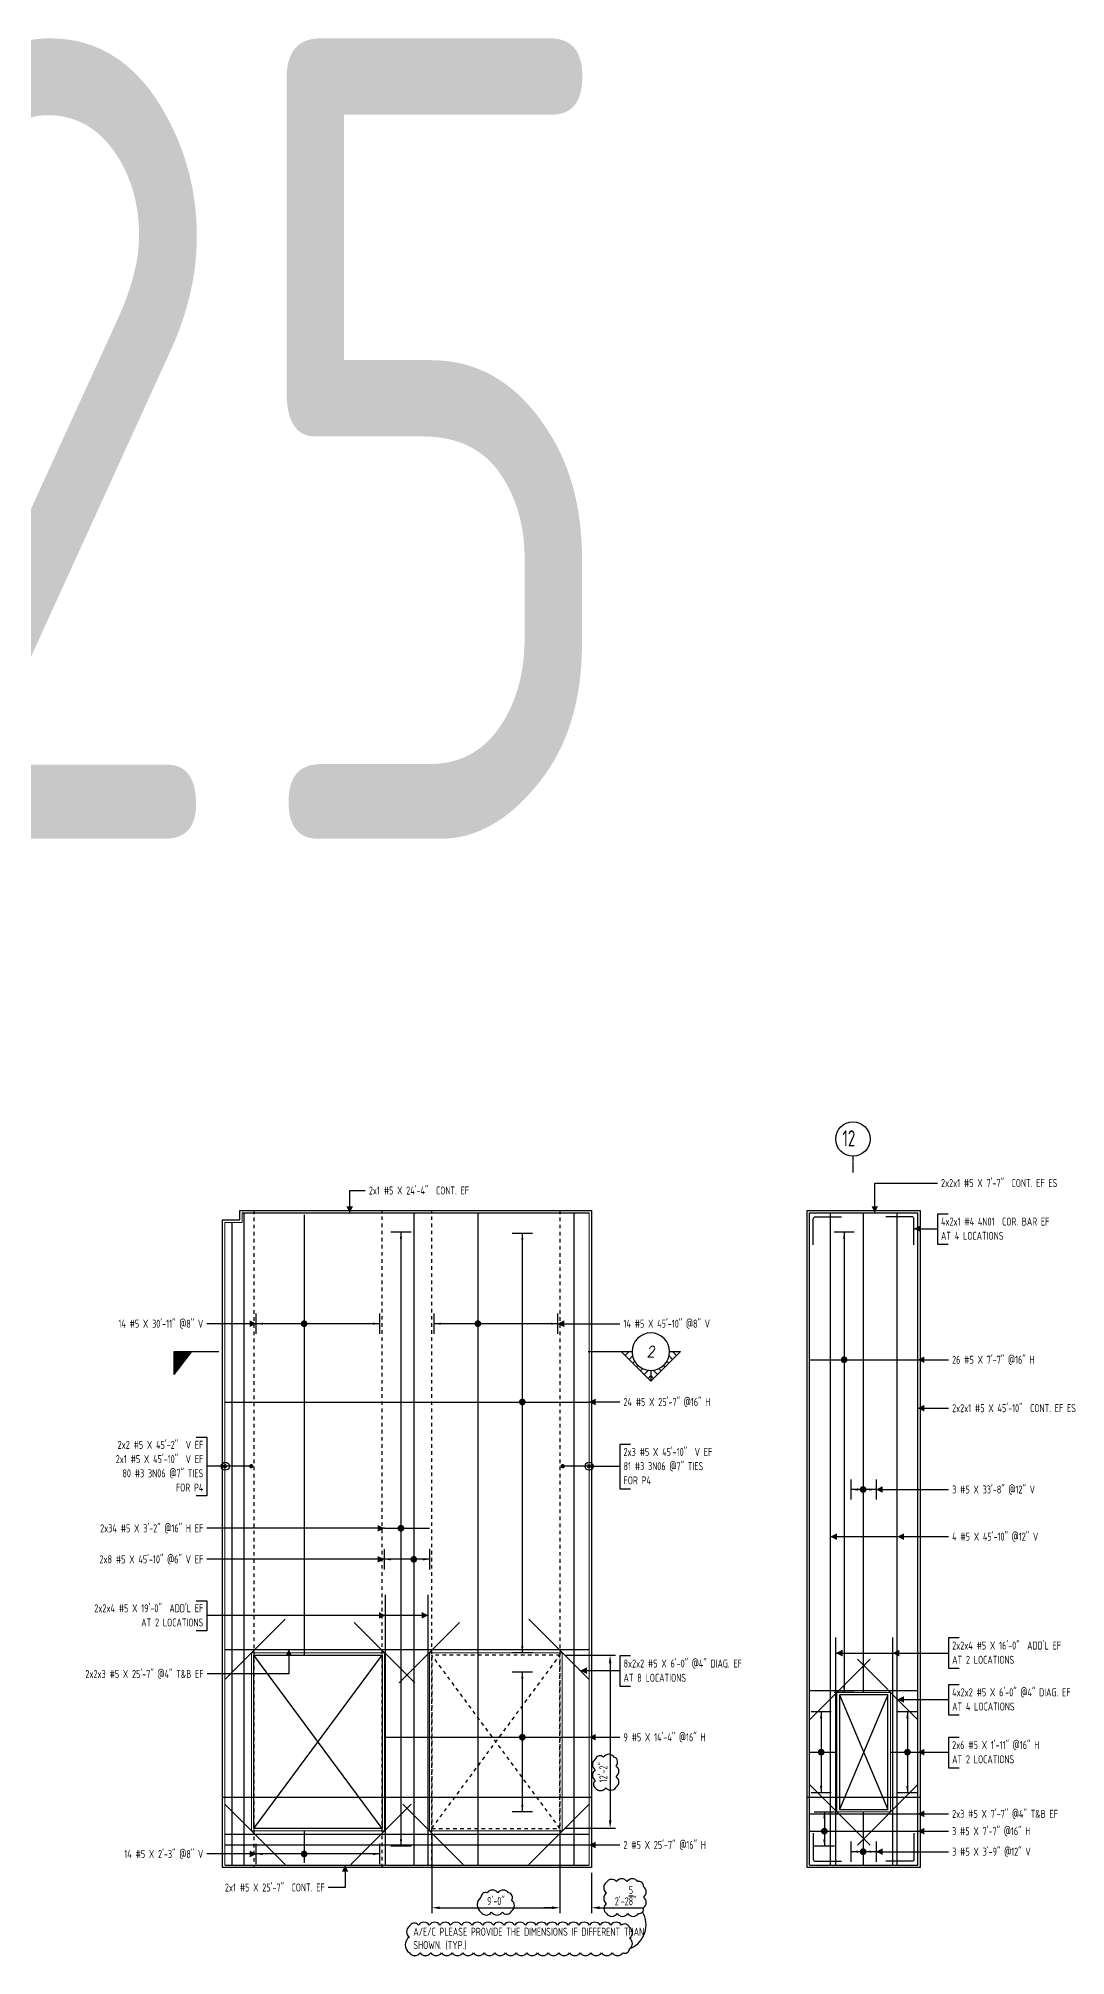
# Model space of a CAD drawing. Header units: inches. Extents: x -3675 to 38568, y -2433 to 4174.
# Drawn here: x 19227 to 20093, y 309 to 1926 of the extents above; entities that cross this region are included whole.
import ezdxf
from ezdxf.enums import TextEntityAlignment as Align

# ---------------------------------------------------------------- set-up
doc = ezdxf.new("R2010")
doc.units = ezdxf.units.IN
doc.header["$MEASUREMENT"] = 0
doc.linetypes.add('HIDDEN', pattern=[6, 3, -3])
doc.linetypes.add('PHANTOM', pattern=[2.5, 1.25, -0.25, 0.25, -0.25, 0.25, -0.25])
doc.layers.get('0').update_dxf_attribs({"linetype": 'CONTINUOUS'})
doc.layers.get('Defpoints').update_dxf_attribs({"linetype": 'CONTINUOUS'})
for name, color, linetype in [('0-25', 7, 'CONTINUOUS'), ('0-25TEXT', 7, 'CONTINUOUS'), ('0-35', 3, 'CONTINUOUS'), ('0-35TEXT', 3, 'CONTINUOUS'), ('0-50', 10, 'CONTINUOUS'), ('3', 3, 'CONTINUOUS'), ('BAR-LBL', 2, 'CONTINUOUS'), ('DETAIL', 83, 'CONTINUOUS'), ('GRID', 8, 'PHANTOM'), ('Hatch', 253, 'CONTINUOUS'), ('hidden', 7, 'HIDDEN'), ('RANGELAY', 7, 'CONTINUOUS'), ('REBARS', 4, 'CONTINUOUS')]:
    doc.layers.add(name, color=color, linetype=linetype)
doc.layers.add('COVER', color=6, linetype='CONTINUOUS', lineweight=0, plot=False)
doc.styles.add('AR', font='ARCHQUIK.shx', dxfattribs={"width": 0.8})
doc.styles.add('ROMANT', font='romant')
doc.dimstyles.new('CADS_DIM_48', dxfattribs={"dimscale": 48, "dimtxt": 0.09375, "dimasz": 0.09375, "dimexe": 0.0625, "dimexo": 0.0625, "dimgap": 0.09375, "dimtad": 0, "dimtih": 1, "dimtoh": 1, "dimzin": 1, "dimdsep": 46, "dimlunit": 4, "dimtxsty": 'AR', "dimblk": 'CLOSED', "dimcen": 0.1875, "dimadec": 0, "dimazin": 0, "dimtfac": 1, "dimtofl": 0, "dimtmove": 0, "dimatfit": 1, "dimldrblk": 'DOTBLANK', "dimfxl": 1, "dimtzin": 0, "dimarcsym": 0})

# ---------------------------------------------------------------- blocks, each defined once
blk = doc.blocks.new('leadrblk')
blk.add_lwpolyline([(0, 0, 0, 1, 0), (1, 0, 1, 1, 0)], format="xyseb")
blk = doc.blocks.new('_DotBlank')
at = {"layer": '0-35', "color": 0, "lineweight": -2}
blk.add_line((-0.5, 0), (-1, 0), dxfattribs=at)
blk.add_circle((0, 0), 0.5, dxfattribs=at)
blk = doc.blocks.new('SECTARO')
at = {"linetype": 'Continuous'}
blk.add_line((33.3, 17), (20.1, 0), dxfattribs=at)
for p, q in [((33.3, 17), (33.3, 0)), ((33.3, 0), (0, 0))]:
    blk.add_line(p, q)
for points in [[(33.3, 0), (33.3, 17), (33.3, 0), (20.1, 0)], [(33.3, 17), (20.1, 0), (33.3, 0), (33.3, 17)]]:
    blk.add_solid(points, dxfattribs=at)
blk = doc.blocks.new('*X3')
at = {"color": 0, "linetype": 'Continuous'}
for p, q in [((-1.108, 0.278), (-1.075, 0.312)), ((-1.081, 0.217), (-1.031, 0.267)), ((-1.013, 0.197), (-0.986, 0.223)), ((-0.96, 0.161), (-0.942, 0.179)), ((-0.92, 0.112), (-0.898, 0.135)), ((-0.895, 0.05), (-0.854, 0.091)), ((-0.856, 0), (-0.81, 0.046)), ((-0.768, 0), (-0.765, 0.002))]:
    blk.add_line(p, q, dxfattribs=at)
blk = doc.blocks.new('*X2')
at = {"color": 0, "linetype": 'Continuous'}
for p, q in [((-1.108, 0.278), (-1.075, 0.312)), ((-0.96, 0.161), (-0.942, 0.179)), ((-0.856, 0), (-0.81, 0.046))]:
    blk.add_line(p, q, dxfattribs=at)
blk = doc.blocks.new('SECTNU')
at = {"linetype": 'Continuous'}
blk.add_line((-24.7, 0), (-32.8, 0), dxfattribs=at)
blk.add_line((0, 0), (-24.7, 0))
at = {"layer": '3'}
for p, q in [((-68.9, 0), (-46.8, 22.1)), ((-60.8, 0), (-68.9, 0))]:
    blk.add_line(p, q, dxfattribs=at)
at = {"layer": '3', "linetype": 'Continuous'}
blk.add_line((-46.8, 14), (-46.8, 22.1), dxfattribs=at)
at = {"layer": '3'}
for points in [[(-46.8, 22.1), (-24.7, 0), (-32.8, 0, 1)], [(-32.8, 0, 0.414214), (-46.8, 14)]]:
    blk.add_lwpolyline(points, format="xyb", dxfattribs=at)
for start, end in [(90, 180), (180, 0)]:
    blk.add_arc((-46.8, 0), 14, start, end, dxfattribs=at)
at = {"linetype": 'Continuous', "xscale": -64, "yscale": 64, "zscale": 64, "rotation": 359.9999999999999}
blk.add_blockref('*X3', (-117.7, 0), dxfattribs=at)
at = {"linetype": 'Continuous', "xscale": 64, "yscale": 64, "zscale": 64}
for name in ['*X3', '*X2']:
    blk.add_blockref(name, (24.1, 0), dxfattribs=at)
at = {"linetype": 'Continuous', "style": 'ROMANT', "oblique": 9, "width": 0.9}
blk.add_attdef('NO', text='', height=8, dxfattribs=at).set_placement((-46.8, 0), align=Align.MIDDLE)
blk = doc.blocks.new('*D48')
at = {"layer": 'Defpoints', "color": 0, "transparency": 16777216}
for p in [(19559, 416.7), (19667, 416.7), (19667, 349.7)]:
    blk.add_point(p, dxfattribs=at)
at = {"layer": 'DETAIL', "color": 0, "lineweight": -2, "transparency": 16777216}
for p, q in [((19559, 412.2), (19559, 345.2)), ((19667, 412.2), (19667, 345.2)), ((19565.7, 349.7), (19660.2, 349.7))]:
    blk.add_line(p, q, dxfattribs=at)
at = {"layer": 'DETAIL', "color": 0, "transparency": 16777216}
for points in [[(19565.7, 350.8), (19565.7, 348.6), (19559, 349.7)], [(19660.2, 350.8), (19660.2, 348.6), (19667, 349.7)]]:
    blk.add_solid(points, dxfattribs=at)
at = {"layer": 'DETAIL', "color": 0, "transparency": 16777216, "insert": (19613, 355.4), "char_height": 6.75, "attachment_point": 5, "style": 'AR'}
blk.add_mtext('9\'-0"', dxfattribs=at)
blk = doc.blocks.new('*D49')
at = {"layer": 'Defpoints', "color": 0, "transparency": 16777216}
for p in [(19667, 383.7), (19693.6, 383.7), (19693.6, 349.7)]:
    blk.add_point(p, dxfattribs=at)
at = {"layer": 'DETAIL', "color": 0, "lineweight": -2, "transparency": 16777216}
for p, q in [((19667, 379.2), (19667, 345.2)), ((19693.6, 379.2), (19693.6, 345.2)), ((19660.2, 349.7), (19653.5, 349.7)), ((19700.4, 349.7), (19737.7, 349.7))]:
    blk.add_line(p, q, dxfattribs=at)
at = {"layer": 'DETAIL', "color": 0, "transparency": 16777216}
for points in [[(19660.2, 350.9), (19660.2, 348.6), (19667, 349.7)], [(19700.4, 350.9), (19700.4, 348.6), (19693.6, 349.7)]]:
    blk.add_solid(points, dxfattribs=at)
at = {"layer": 'DETAIL', "color": 0, "transparency": 16777216, "insert": (19722.4, 359.9), "char_height": 6.75, "attachment_point": 5, "style": 'AR'}
blk.add_mtext('2\'-2{\\H1.000000x;\\S5/8;}"', dxfattribs=at)
blk = doc.blocks.new('*D50')
at = {"layer": 'Defpoints', "color": 0, "transparency": 16777216}
for p in [(19667, 562.7), (19667, 416.7), (19709.3, 416.7)]:
    blk.add_point(p, dxfattribs=at)
at = {"layer": 'DETAIL', "color": 0, "lineweight": -2, "transparency": 16777216}
for p, q in [((19671.5, 562.7), (19713.8, 562.7)), ((19709.3, 555.9), (19709.3, 423.4)), ((19671.5, 416.7), (19713.8, 416.7))]:
    blk.add_line(p, q, dxfattribs=at)
at = {"layer": 'DETAIL', "color": 0, "transparency": 16777216}
for points in [[(19708.2, 555.9), (19710.4, 555.9), (19709.3, 562.7)], [(19708.2, 423.4), (19710.4, 423.4), (19709.3, 416.7)]]:
    blk.add_solid(points, dxfattribs=at)
at = {"layer": 'DETAIL', "color": 0, "transparency": 16777216, "insert": (19703.5, 464), "char_height": 6.75, "attachment_point": 5, "rotation": 90, "style": 'AR'}
blk.add_mtext('12\'-2"', dxfattribs=at)
blk = doc.blocks.new('*U991', base_point=(19922.3, 430.7))
at = {"layer": 'REBARS', "color": 0}
blk.add_lwpolyline([(19922.6, 430.7), (19922.6, 385.7)], dxfattribs=at)
blk = doc.blocks.new('rendmark')
at = {"color": 4}
blk.add_line((0, -3), (0, 3), dxfattribs=at)
blk = doc.blocks.new('rarrow')
at = {"color": 7}
blk.add_solid([(2, -0.33), (2, 0.33), (0, 0)], dxfattribs=at)
blk = doc.blocks.new('*U1118', base_point=(19933.6, 397))
at = {"layer": 'RANGELAY'}
blk.add_line((19933.6, 397), (19912.6, 397), dxfattribs=at)
at = {"layer": 'RANGELAY', "xscale": 2.834645669291339, "yscale": 2.834645669291339}
for name, p, rotation in [('rendmark', (19912.6, 397), 359.999996929531), ('rendmark', (19933.6, 397), 180), ('rarrow', (19912.6, 397), 359.999996929531), ('rarrow', (19933.6, 397), 180)]:
    blk.add_blockref(name, p, dxfattribs=dict(at, rotation=rotation))
blk = doc.blocks.new('VPM701910')
at = {"const_width": 1}
blk.add_lwpolyline([(-0.5, 0, 1), (0.5, 0, 1)], format="xyb", close=True, dxfattribs=at)
blk = doc.blocks.new('*U993', base_point=(19877.7, 386))
at = {"layer": 'REBARS', "color": 0}
blk.add_lwpolyline([(19877.7, 385.7), (19968.7, 385.7)], dxfattribs=at)
blk = doc.blocks.new('*U994', base_point=(19877.7, 935.3))
at = {"layer": 'REBARS', "color": 0}
blk.add_lwpolyline([(19877.7, 935.7), (19968.7, 935.7)], dxfattribs=at)
blk = doc.blocks.new('*U860', base_point=(19877.1, 385.7))
at = {"layer": 'REBARS', "color": 0}
blk.add_lwpolyline([(19877.4, 385.7), (19877.4, 935.7)], dxfattribs=at)
blk = doc.blocks.new('*U1739', base_point=(19960, 515.2))
at = {"layer": 'RANGELAY'}
blk.add_line((19960, 515.2), (19960, 446.7), dxfattribs=at)
at = {"layer": 'RANGELAY', "xscale": 2.834645669291339, "yscale": 2.834645669291339}
for name, p, rotation in [('rendmark', (19960, 515.2), 269.9999999999999), ('rarrow', (19960, 515.2), 269.9999999999999), ('rendmark', (19960, 446.7), 89.999996929531), ('rarrow', (19960, 446.7), 89.999996929531)]:
    blk.add_blockref(name, p, dxfattribs=dict(at, rotation=rotation))
blk = doc.blocks.new('VPM701AB1')
at = {"const_width": 1}
blk.add_lwpolyline([(-0.5, 0, 1), (0.5, 0, 1)], format="xyb", close=True, dxfattribs=at)
blk = doc.blocks.new('*U1067', base_point=(19945.7, 480.6))
at = {"layer": 'REBARS', "color": 0}
blk.add_lwpolyline([(19945.7, 480.9), (19968.7, 480.9)], dxfattribs=at)
blk = doc.blocks.new('*U1740', base_point=(19887.2, 515.2))
at = {"layer": 'RANGELAY'}
blk.add_line((19887.2, 515.2), (19887.2, 446.7), dxfattribs=at)
at = {"layer": 'RANGELAY', "xscale": 2.834645669291339, "yscale": 2.834645669291339}
for name, p, rotation in [('rendmark', (19887.2, 515.2), 269.9999999999999), ('rarrow', (19887.2, 515.2), 269.9999999999999), ('rendmark', (19887.2, 446.7), 89.999996929531), ('rarrow', (19887.2, 446.7), 89.999996929531)]:
    blk.add_blockref(name, p, dxfattribs=dict(at, rotation=rotation))
blk = doc.blocks.new('VPM701B91')
at = {"const_width": 1}
blk.add_lwpolyline([(-0.5, 0, 1), (0.5, 0, 1)], format="xyb", close=True, dxfattribs=at)
blk = doc.blocks.new('*U1068', base_point=(19877.6, 480.6))
at = {"layer": 'REBARS', "color": 0}
blk.add_lwpolyline([(19877.6, 480.9), (19900.6, 480.9)], dxfattribs=at)
blk = doc.blocks.new('*U1506', base_point=(19880.4, 388.7))
at = {"layer": 'REBARS', "color": 0}
blk.add_lwpolyline([(19880.6, 412.7), (19880.6, 390.7, 0.414214), (19882.4, 388.9), (19904.4, 388.9)], format="xyb", dxfattribs=at)
blk = doc.blocks.new('*U1507', base_point=(19965.8, 388.7))
at = {"layer": 'REBARS', "color": 0}
blk.add_lwpolyline([(19965.5, 412.7), (19965.5, 390.7, -0.414214), (19963.8, 388.9), (19941.8, 388.9)], format="xyb", dxfattribs=at)
blk = doc.blocks.new('*U1508', base_point=(19880.4, 932.7))
at = {"layer": 'REBARS', "color": 0}
blk.add_lwpolyline([(19880.6, 908.7), (19880.6, 930.7, -0.414213), (19882.4, 932.4), (19904.4, 932.4)], format="xyb", dxfattribs=at)
blk = doc.blocks.new('*U996', base_point=(19877.7, 429.2))
at = {"layer": 'REBARS', "color": 0}
blk.add_lwpolyline([(19877.7, 428.9), (19968.7, 428.9)], dxfattribs=at)
blk = doc.blocks.new('*U997', base_point=(19877.7, 532.6))
at = {"layer": 'REBARS', "color": 0}
blk.add_lwpolyline([(19877.7, 532.9), (19968.7, 532.9)], dxfattribs=at)
blk = doc.blocks.new('*U968', base_point=(19947.3, 385.7))
at = {"layer": 'REBARS', "color": 0}
blk.add_lwpolyline([(19947.6, 385.7), (19947.6, 577.7)], dxfattribs=at)
blk = doc.blocks.new('*U969', base_point=(19899.9, 385.7))
at = {"layer": 'REBARS', "color": 0}
blk.add_lwpolyline([(19899.6, 385.7), (19899.6, 577.7)], dxfattribs=at)
blk = doc.blocks.new('*U698', base_point=(19968.9, 453.3))
at = {"layer": 'REBARS', "color": 0}
blk.add_lwpolyline([(19968.7, 453.5), (19917.8, 402.6)], dxfattribs=at)
blk = doc.blocks.new('*U699', base_point=(19877.2, 453.3))
at = {"layer": 'REBARS', "color": 0}
blk.add_lwpolyline([(19877.4, 453.5), (19928.4, 402.6)], dxfattribs=at)
blk = doc.blocks.new('*U700', base_point=(19877.2, 508.5))
at = {"layer": 'REBARS', "color": 0}
blk.add_lwpolyline([(19877.4, 508.3), (19928.4, 559.2)], dxfattribs=at)
blk = doc.blocks.new('*U701', base_point=(19968.9, 508.5))
at = {"layer": 'REBARS', "color": 0}
blk.add_lwpolyline([(19968.7, 508.3), (19917.8, 559.2)], dxfattribs=at)
blk = doc.blocks.new('*U995', base_point=(19877.7, 414))
at = {"layer": 'REBARS', "color": 0}
blk.add_lwpolyline([(19877.7, 414.3), (19968.7, 414.3)], dxfattribs=at)
blk = doc.blocks.new('*U1117', base_point=(19889.9, 430.7))
at = {"layer": 'RANGELAY'}
blk.add_line((19889.9, 430.7), (19889.9, 401.7), dxfattribs=at)
at = {"layer": 'RANGELAY', "xscale": 2.834645669291339, "yscale": 2.834645669291339}
for name, p, rotation in [('rendmark', (19889.9, 430.7), 269.9999999999999), ('rarrow', (19889.9, 430.7), 269.9999999999999), ('rarrow', (19889.9, 401.7), 89.999996929531), ('rendmark', (19889.9, 401.7), 89.999996929531)]:
    blk.add_blockref(name, p, dxfattribs=dict(at, rotation=rotation))
blk = doc.blocks.new('VPM7020D1')
at = {"const_width": 1}
blk.add_lwpolyline([(-0.5, 0, 1), (0.5, 0, 1)], format="xyb", close=True, dxfattribs=at)
blk = doc.blocks.new('*U861', base_point=(19969, 385.7))
at = {"layer": 'REBARS', "color": 0}
blk.add_lwpolyline([(19968.7, 385.7), (19968.7, 935.7)], dxfattribs=at)
blk = doc.blocks.new('*U1509', base_point=(19965.8, 932.7))
at = {"layer": 'REBARS', "color": 0}
blk.add_lwpolyline([(19965.5, 908.7), (19965.5, 930.7, 0.414213), (19963.8, 932.4), (19941.8, 932.4)], format="xyb", dxfattribs=at)
blk = doc.blocks.new('*U949', base_point=(19922.3, 935.8))
at = {"layer": 'REBARS', "color": 0}
blk.add_lwpolyline([(19922.6, 935.8), (19922.6, 531.8)], dxfattribs=at)
blk = doc.blocks.new('*U1116', base_point=(19933.6, 702.4))
at = {"layer": 'RANGELAY'}
blk.add_line((19933.6, 702.4), (19912.6, 702.4), dxfattribs=at)
at = {"layer": 'RANGELAY', "xscale": 2.834645669291339, "yscale": 2.834645669291339}
for name, p, rotation in [('rendmark', (19912.6, 702.4), 359.999996929531), ('rarrow', (19912.6, 702.4), 359.999996929531), ('rarrow', (19933.6, 702.4), 180), ('rendmark', (19933.6, 702.4), 180)]:
    blk.add_blockref(name, p, dxfattribs=dict(at, rotation=rotation))
blk = doc.blocks.new('VPM702320')
at = {"const_width": 1}
blk.add_lwpolyline([(-0.5, 0, 1), (0.5, 0, 1)], format="xyb", close=True, dxfattribs=at)
blk = doc.blocks.new('*U992', base_point=(19877.7, 811.5))
at = {"layer": 'REBARS', "color": 0}
blk.add_lwpolyline([(19877.7, 811.8), (19968.7, 811.8)], dxfattribs=at)
blk = doc.blocks.new('*U1115', base_point=(19906.6, 919.7))
at = {"layer": 'RANGELAY'}
blk.add_line((19906.6, 919.7), (19906.6, 531.2), dxfattribs=at)
at = {"layer": 'RANGELAY', "xscale": 2.834645669291339, "yscale": 2.834645669291339}
for name, p, rotation in [('rendmark', (19906.6, 919.7), 269.9999999999999), ('rarrow', (19906.6, 919.7), 269.9999999999999), ('rarrow', (19906.6, 531.2), 89.999996929531), ('rendmark', (19906.6, 531.2), 89.999996929531)]:
    blk.add_blockref(name, p, dxfattribs=dict(at, rotation=rotation))
blk = doc.blocks.new('VPM702420')
at = {"const_width": 1}
blk.add_lwpolyline([(-0.5, 0, 1), (0.5, 0, 1)], format="xyb", close=True, dxfattribs=at)
blk = doc.blocks.new('*U858', base_point=(19951.1, 385.7))
at = {"layer": 'REBARS', "color": 0}
blk.add_lwpolyline([(19951.4, 385.7), (19951.4, 935.7)], dxfattribs=at)
blk = doc.blocks.new('*U859', base_point=(19894.7, 385.7))
at = {"layer": 'REBARS', "color": 0}
blk.add_lwpolyline([(19895, 385.7), (19895, 935.7)], dxfattribs=at)
blk = doc.blocks.new('*U1712', base_point=(19597.5, 936))
at = {"layer": 'REBARS', "color": 0}
blk.add_lwpolyline([(19597.8, 936), (19597.8, 386)], dxfattribs=at)
blk = doc.blocks.new('*U1114', base_point=(19665, 842.2))
at = {"layer": 'RANGELAY'}
blk.add_line((19665, 842.2), (19561, 842.2), dxfattribs=at)
at = {"layer": 'RANGELAY', "xscale": 2.834645669291339, "yscale": 2.834645669291339}
for name, p, rotation in [('rendmark', (19561, 842.2), 359.9999969295309), ('rarrow', (19561, 842.2), 359.9999969295309), ('rarrow', (19665, 842.2), 179.9999999999999), ('rendmark', (19665, 842.2), 179.9999999999999)]:
    blk.add_blockref(name, p, dxfattribs=dict(at, rotation=rotation))
blk = doc.blocks.new('VPM702620')
at = {"const_width": 1}
blk.add_lwpolyline([(-0.5, 0, 1), (0.5, 0, 1)], format="xyb", close=True, dxfattribs=at)
blk = doc.blocks.new('*U1089', base_point=(19519.5, 493.2))
at = {"layer": 'REBARS', "color": 0}
blk.add_lwpolyline([(19519.5, 493.5), (19691.5, 493.5)], dxfattribs=at)
blk = doc.blocks.new('*U1113', base_point=(19635.3, 548.7))
at = {"layer": 'RANGELAY'}
blk.add_line((19635.3, 548.7), (19635.3, 430.7), dxfattribs=at)
at = {"layer": 'RANGELAY', "xscale": 2.834645669291339, "yscale": 2.834645669291339}
for name, p, rotation in [('rendmark', (19635.3, 548.7), 269.9999999999999), ('rarrow', (19635.3, 548.7), 269.9999999999999), ('rendmark', (19635.3, 430.7), 89.999996929531), ('rarrow', (19635.3, 430.7), 89.999996929531)]:
    blk.add_blockref(name, p, dxfattribs=dict(at, rotation=rotation))
blk = doc.blocks.new('VPM702720')
at = {"const_width": 1}
blk.add_lwpolyline([(-0.5, 0, 1), (0.5, 0, 1)], format="xyb", close=True, dxfattribs=at)
blk = doc.blocks.new('*U927', base_point=(19384.4, 402.4))
at = {"layer": 'REBARS', "color": 0}
blk.add_lwpolyline([(19384.4, 402.7), (19691.4, 402.7)], dxfattribs=at)
blk = doc.blocks.new('*U925', base_point=(19384.4, 775.9))
at = {"layer": 'REBARS', "color": 0}
blk.add_lwpolyline([(19384.4, 776.2), (19691.4, 776.2)], dxfattribs=at)
blk = doc.blocks.new('*U1112', base_point=(19635.3, 918.7))
at = {"layer": 'RANGELAY'}
blk.add_line((19635.3, 918.7), (19635.3, 564.7), dxfattribs=at)
at = {"layer": 'RANGELAY', "xscale": 2.834645669291339, "yscale": 2.834645669291339}
for name, p, rotation in [('rendmark', (19635.3, 918.7), 269.9999999999999), ('rarrow', (19635.3, 918.7), 269.9999999999999), ('rarrow', (19635.3, 564.7), 89.999996929531), ('rendmark', (19635.3, 564.7), 89.999996929531)]:
    blk.add_blockref(name, p, dxfattribs=dict(at, rotation=rotation))
blk = doc.blocks.new('VPM7028C0')
at = {"const_width": 1}
blk.add_lwpolyline([(-0.5, 0, 1), (0.5, 0, 1)], format="xyb", close=True, dxfattribs=at)
blk = doc.blocks.new('*U1111', base_point=(19532.9, 919.7))
at = {"layer": 'RANGELAY'}
blk.add_line((19532.9, 919.7), (19532.9, 401.7), dxfattribs=at)
at = {"layer": 'RANGELAY', "xscale": 2.834645669291339, "yscale": 2.834645669291339}
for name, p, rotation in [('rendmark', (19532.9, 919.7), 269.9999999999999), ('rarrow', (19532.9, 919.7), 269.9999999999999), ('rarrow', (19532.9, 401.7), 89.999996929531), ('rendmark', (19532.9, 401.7), 89.999996929531)]:
    blk.add_blockref(name, p, dxfattribs=dict(at, rotation=rotation))
blk = doc.blocks.new('VPM702940')
at = {"const_width": 1}
blk.add_lwpolyline([(-0.5, 0, 1), (0.5, 0, 1)], format="xyb", close=True, dxfattribs=at)
blk = doc.blocks.new('*U826', base_point=(19519, 669.4))
at = {"layer": 'REBARS', "color": 0}
blk.add_lwpolyline([(19519, 669.7), (19557, 669.7)], dxfattribs=at)
blk = doc.blocks.new('*U1713', base_point=(19543.5, 936))
at = {"layer": 'REBARS', "color": 0}
blk.add_lwpolyline([(19543.8, 936), (19543.8, 386)], dxfattribs=at)
blk = doc.blocks.new('*U1110', base_point=(19557, 643.5))
at = {"layer": 'RANGELAY'}
blk.add_line((19557, 643.5), (19519, 643.5), dxfattribs=at)
at = {"layer": 'RANGELAY', "xscale": 2.834645669291339, "yscale": 2.834645669291339}
for name, p, rotation in [('rendmark', (19519, 643.5), 359.999996929531), ('rendmark', (19557, 643.5), 180), ('rarrow', (19519, 643.5), 359.999996929531), ('rarrow', (19557, 643.5), 180)]:
    blk.add_blockref(name, p, dxfattribs=dict(at, rotation=rotation))
blk = doc.blocks.new('VPM702AA0')
at = {"const_width": 1}
blk.add_lwpolyline([(-0.5, 0, 1), (0.5, 0, 1)], format="xyb", close=True, dxfattribs=at)
blk = doc.blocks.new('*U1019', base_point=(19450.9, 934))
at = {"layer": 'REBARS', "color": 0}
blk.add_lwpolyline([(19451.3, 934), (19451.3, 563)], dxfattribs=at)
blk = doc.blocks.new('*U1109', base_point=(19515, 842.2))
at = {"layer": 'RANGELAY'}
blk.add_line((19515, 842.2), (19411, 842.2), dxfattribs=at)
at = {"layer": 'RANGELAY', "xscale": 2.834645669291339, "yscale": 2.834645669291339}
for name, p, rotation in [('rendmark', (19411, 842.2), 359.9999969295309), ('rarrow', (19411, 842.2), 359.9999969295309), ('rarrow', (19515, 842.2), 179.9999999999999), ('rendmark', (19515, 842.2), 179.9999999999999)]:
    blk.add_blockref(name, p, dxfattribs=dict(at, rotation=rotation))
blk = doc.blocks.new('VPM702C00')
at = {"const_width": 1}
blk.add_lwpolyline([(-0.5, 0, 1), (0.5, 0, 1)], format="xyb", close=True, dxfattribs=at)
blk = doc.blocks.new('*U1108', base_point=(19691.6, 722.1))
at = {"layer": 'REBARS', "color": 0, "const_width": 1.8}
for points in [[(19669.3, 723, 1), (19669.3, 721.2, 1), (19669.3, 723)], [(19691.4, 721.2, 1), (19691.4, 723, 1), (19691.4, 721.2)]]:
    blk.add_lwpolyline(points, format="xyb", dxfattribs=at)
at = {"layer": 'REBARS', "color": 0}
blk.add_lwpolyline([(19691.4, 722.1), (19669.3, 722.1)], dxfattribs=at)
blk = doc.blocks.new('*U857', base_point=(19679.5, 385.7))
at = {"layer": 'REBARS', "color": 0}
blk.add_lwpolyline([(19679.1, 385.7), (19679.1, 935.7)], dxfattribs=at)
blk = doc.blocks.new('*U856', base_point=(19401.1, 385.7))
at = {"layer": 'REBARS', "color": 0}
blk.add_lwpolyline([(19400.8, 385.7), (19400.8, 935.7)], dxfattribs=at)
blk = doc.blocks.new('*U769', base_point=(19391, 385.7))
at = {"layer": 'REBARS', "color": 0}
blk.add_lwpolyline([(19390.7, 385.7), (19390.7, 927.7)], dxfattribs=at)
blk = doc.blocks.new('*U1107', base_point=(19406.9, 722.1))
at = {"layer": 'REBARS', "color": 0, "const_width": 1.8}
for points in [[(19384.5, 723, 1), (19384.5, 721.2, 1), (19384.5, 723)], [(19406.7, 721.2, 1), (19406.7, 723, 1), (19406.7, 721.2)]]:
    blk.add_lwpolyline(points, format="xyb", dxfattribs=at)
at = {"layer": 'REBARS', "color": 0}
blk.add_lwpolyline([(19406.7, 722.1), (19384.5, 722.1)], dxfattribs=at)
blk = doc.blocks.new('*U986', base_point=(19399.6, 935.3))
at = {"layer": 'REBARS', "color": 0}
blk.add_lwpolyline([(19399.6, 935.7), (19691.6, 935.7)], dxfattribs=at)
blk = doc.blocks.new('*U924', base_point=(19384.6, 386))
at = {"layer": 'REBARS', "color": 0}
blk.add_lwpolyline([(19384.6, 385.7), (19691.6, 385.7)], dxfattribs=at)
blk = doc.blocks.new('*U690', base_point=(19531.2, 539.5))
at = {"layer": 'REBARS', "color": 0}
blk.add_lwpolyline([(19531.4, 539.3), (19582.3, 590.2)], dxfattribs=at)
blk = doc.blocks.new('*U691', base_point=(19384.1, 436.8))
at = {"layer": 'REBARS', "color": 0}
blk.add_lwpolyline([(19384.4, 437), (19435.3, 386.1)], dxfattribs=at)
blk = doc.blocks.new('*U692', base_point=(19384.1, 542.5))
at = {"layer": 'REBARS', "color": 0}
blk.add_lwpolyline([(19384.4, 542.3), (19435.3, 593.2)], dxfattribs=at)
blk = doc.blocks.new('*U693', base_point=(19544.8, 539.5))
at = {"layer": 'REBARS', "color": 0}
blk.add_lwpolyline([(19544.6, 539.3), (19493.6, 590.2)], dxfattribs=at)
blk = doc.blocks.new('*U694', base_point=(19691.8, 436.8))
at = {"layer": 'REBARS', "color": 0}
blk.add_lwpolyline([(19691.6, 437), (19640.7, 386.1)], dxfattribs=at)
blk = doc.blocks.new('*U695', base_point=(19691.8, 542.5))
at = {"layer": 'REBARS', "color": 0}
blk.add_lwpolyline([(19691.6, 542.3), (19640.7, 593.2)], dxfattribs=at)
blk = doc.blocks.new('*U696', base_point=(19534.1, 436.8))
at = {"layer": 'REBARS', "color": 0}
blk.add_lwpolyline([(19534.4, 437), (19585.3, 386.1)], dxfattribs=at)
blk = doc.blocks.new('*U697', base_point=(19541.8, 436.8))
at = {"layer": 'REBARS', "color": 0}
blk.add_lwpolyline([(19541.6, 437), (19490.7, 386.1)], dxfattribs=at)
blk = doc.blocks.new('*U1084', base_point=(19450.9, 414.7))
at = {"layer": 'REBARS', "color": 0}
blk.add_lwpolyline([(19451.3, 414.7), (19451.3, 387.7)], dxfattribs=at)
blk = doc.blocks.new('*U1106', base_point=(19515, 395.1))
at = {"layer": 'RANGELAY'}
blk.add_line((19515, 395.1), (19411, 395.1), dxfattribs=at)
at = {"layer": 'RANGELAY', "xscale": 2.834645669291339, "yscale": 2.834645669291339}
for name, p, rotation in [('rendmark', (19411, 395.1), 359.9999969295309), ('rarrow', (19411, 395.1), 359.9999969295309), ('rarrow', (19515, 395.1), 179.9999999999999), ('rendmark', (19515, 395.1), 179.9999999999999)]:
    blk.add_blockref(name, p, dxfattribs=dict(at, rotation=rotation))
blk = doc.blocks.new('VPM703400')
at = {"const_width": 1}
blk.add_lwpolyline([(-0.5, 0, 1), (0.5, 0, 1)], format="xyb", close=True, dxfattribs=at)
blk = doc.blocks.new('*U922', base_point=(19384.4, 412))
at = {"layer": 'REBARS', "color": 0}
blk.add_lwpolyline([(19384.4, 411.7), (19691.4, 411.7)], dxfattribs=at)
blk = doc.blocks.new('*U923', base_point=(19384.4, 567.3))
at = {"layer": 'REBARS', "color": 0}
blk.add_lwpolyline([(19384.4, 567.6), (19691.4, 567.6)], dxfattribs=at)
blk = doc.blocks.new('*U598', base_point=(19519.7, 385.7))
at = {"layer": 'REBARS', "color": 0}
blk.add_lwpolyline([(19520, 385.7), (19520, 613.7)], dxfattribs=at)
blk = doc.blocks.new('*U599', base_point=(19556.3, 385.7))
at = {"layer": 'REBARS', "color": 0}
blk.add_lwpolyline([(19556, 385.7), (19556, 613.7)], dxfattribs=at)

msp = doc.modelspace()

# ---------------------------------------------------------------- linework, layer by layer
at = {"layer": '0-25'}
for p, q in [((19408.97597, 416.65942), (19516.97597, 562.65987)), ((19516.97597, 416.65942), (19408.97597, 562.65987))]:
    msp.add_line(p, q, dxfattribs=at)
for points in [[(19943.56559, 529.15942), (19902.56559, 432.65942)], [(19902.56559, 529.15942), (19943.56559, 432.65942)]]:
    msp.add_lwpolyline(points, dxfattribs=at)
at = {"layer": '0-25TEXT'}
for points in [[(19489.70305, 935.65942), (19489.70305, 954.53183), (19502.87813, 954.53183)], [(19932.45471, 935.65942), (19932.45471, 960.8372), (19985.30944, 960.8372)], [(19965.51013, 922.32667), (19985.30944, 922.32667)], [(19994.30849, 934.70037), (19985.30944, 934.70037), (19985.30944, 909.20305), (19994.30849, 909.20305)], [(19410.97597, 842.21226), (19369.26142, 842.21226)], [(19664.97597, 842.21226), (19717.52524, 842.21226)], [(19968.61486, 811.812), (19994.61486, 811.812)], [(19691.52524, 776.19271), (19717.52524, 776.19271)], [(19968.69054, 770.98603), (19994.61486, 770.98603)], [(19360.26237, 746.43163), (19369.26142, 746.43163), (19369.26142, 696.93683), (19360.26237, 696.93683)], [(19726.60003, 740.43226), (19717.60097, 740.43226), (19717.60097, 702.9362), (19726.60003, 702.9362)], [(19933.56559, 702.38383), (19994.69059, 702.38383)], [(19518.97597, 669.69378), (19369.26142, 669.69378)], [(19895.04116, 662.65942), (19994.69059, 662.65942)], [(19518.97597, 643.5419), (19369.26142, 643.5419)], [(19360.26237, 608.62919), (19369.26142, 608.62919), (19369.26142, 583.13186), (19360.26237, 583.13186)], [(19555.97598, 596.25549), (19369.26142, 596.25549)], [(19438.44741, 567.6076), (19438.44741, 546.82699), (19369.48919, 546.82699)], [(20003.68965, 577.18143), (19994.69059, 577.18143), (19994.69059, 551.68411), (20003.68965, 551.68411)], [(19726.60003, 562.022), (19717.60097, 562.022), (19717.60097, 536.52468), (19726.60003, 536.52468)], [(19899.63223, 564.43277), (19994.69059, 564.43277)], [(19684.23017, 549.6483), (19717.60097, 549.6483)], [(20003.68965, 537.77278), (19994.69059, 537.77278), (19994.69059, 512.27546), (20003.68965, 512.27546)], [(19951.56856, 525.39908), (19994.69059, 525.39908)], [(19691.52524, 493.48727), (19717.52524, 493.48727)], [(20003.68965, 493.28311), (19994.69059, 493.28311), (19994.69059, 467.78579), (20003.68965, 467.78579)], [(19968.69059, 480.90941), (19994.69059, 480.90941)], [(19968.69043, 428.90846), (19994.6589, 428.90846)], [(19968.61486, 414.29173), (19994.61486, 414.29173)], [(19410.97597, 395.05323), (19369.26142, 395.05323)], [(19691.52524, 402.66512), (19717.52524, 402.66512)], [(19933.56559, 397.00593), (19994.69059, 397.00593)], [(19485.79512, 385.65942), (19485.79512, 366.787), (19471.6431, 366.787)]]:
    msp.add_lwpolyline(points, dxfattribs=at)
at = {"layer": '0-35'}
for points in [[(19396.97597, 937.65942), (19693.60097, 937.65942), (19693.60097, 383.65942), (19382.35097, 383.65942), (19382.35097, 929.65942), (19396.97597, 929.65942)], [(19875.44059, 937.65942), (19970.69059, 937.65942), (19970.69059, 383.65942), (19875.44059, 383.65942)], [(19408.97597, 562.65987), (19516.97597, 562.65987), (19516.97597, 416.65942), (19408.97597, 416.65942)], [(19943.56559, 529.15942), (19902.56559, 529.15942), (19902.56559, 432.65942), (19943.56559, 432.65942)]]:
    msp.add_lwpolyline(points, close=True, dxfattribs=at)
at = {"layer": '0-50'}
msp.add_circle((19914.0192, 997.92428), 14.53532, dxfattribs=at)
at = {"layer": 'COVER'}
for points in [[(19398.97597, 935.65942), (19691.60097, 935.65942), (19691.60097, 385.65942), (19384.35097, 385.65942), (19384.35097, 927.65942), (19398.97597, 927.65942)], [(19877.44059, 935.65942), (19968.69059, 935.65942), (19968.69059, 385.65942), (19877.44059, 385.65942)], [(19406.97597, 564.65987), (19518.97597, 564.65987), (19518.97597, 414.65942), (19406.97597, 414.65942)], [(19668.97597, 564.65987), (19556.97597, 564.65987), (19556.97597, 414.65942), (19668.97597, 414.65942)], [(19945.56559, 531.15942), (19900.56559, 531.15942), (19900.56559, 430.65942), (19945.56559, 430.65942)]]:
    msp.add_lwpolyline(points, close=True, dxfattribs=at)
at = {"layer": 'DETAIL'}
for points in [[(19696.71666, 450.88153, 0.52056705), (19705.71666, 450.88153, 0.52056705), (19714.31741, 451.28078, 0.52056705), (19714.31741, 460.28078, 0.52056705), (19714.31741, 469.28078, 0.52056705), (19712.82899, 476.79235, 0.52056705), (19703.82899, 476.79235, 0.52056705), (19696.71666, 474.90469, 0.52056705), (19696.71666, 465.90469, 0.52056705), (19696.71666, 456.90469, 0.52056705)], [(19706.23339, 344.8091, 0.52056705), (19715.23339, 344.8091, 0.52056705), (19724.23339, 344.8091, 0.52056705), (19733.23339, 344.8091, 0.52056705), (19737.36956, 349.67293, 0.52056705), (19737.36956, 358.67293, 0.52056705), (19737.36956, 367.67293, 0.52056705), (19732.54411, 371.84747, 0.52056705), (19723.54411, 371.84747, 0.52056705), (19714.54411, 371.84747, 0.52056705), (19706.23339, 371.1582, 0.52056705), (19706.23339, 362.1582, 0.52056705), (19706.23339, 353.1582, 0.52056705)], [(19600.41526, 345.89871, 0.52056705), (19609.41526, 345.89871, 0.52056705), (19618.41526, 345.89871, 0.52056705), (19626.32012, 346.99385, 0.52056705), (19626.32012, 355.99385, 0.52056705), (19623.66591, 362.33964, 0.52056705), (19614.66591, 362.33964, 0.52056705), (19605.66591, 362.33964, 0.52056705), (19600.41526, 358.59029, 0.52056705)], [(19540.02203, 311.6646, 0.52056705), (19549.02203, 311.6646, 0.52056705), (19558.02203, 311.6646, 0.52056705), (19567.02203, 311.6646, 0.52056705), (19576.02203, 311.6646, 0.52056705), (19585.02203, 311.6646, 0.52056705), (19594.02203, 311.6646, 0.52056705), (19603.02203, 311.6646, 0.52056705), (19612.02203, 311.6646, 0.52056705), (19621.02203, 311.6646, 0.52056705), (19630.02203, 311.6646, 0.52056705), (19639.02203, 311.6646, 0.52056705), (19648.02203, 311.6646, 0.52056705), (19657.02203, 311.6646, 0.52056705), (19666.02203, 311.6646, 0.52056705), (19675.02203, 311.6646, 0.52056705), (19684.02203, 311.6646, 0.52056705), (19693.02203, 311.6646, 0.52056705), (19702.02203, 311.6646, 0.52056705), (19711.02203, 311.6646, 0.52056705), (19720.02203, 311.6646, 0.52056705), (19725.6827, 315.00393, 0.52056705), (19725.6827, 324.00393, 0.52056705), (19725.6827, 333.00393, 0.52056705), (19718.84222, 335.16346, 0.52056705), (19709.84222, 335.16346, 0.52056705), (19700.84222, 335.16346, 0.52056705), (19691.84222, 335.16346, 0.52056705), (19682.84222, 335.16346, 0.52056705), (19673.84222, 335.16346, 0.52056705), (19664.84222, 335.16346, 0.52056705), (19655.84222, 335.16346, 0.52056705), (19646.84222, 335.16346, 0.52056705), (19637.84222, 335.16346, 0.52056705), (19628.84222, 335.16346, 0.52056705), (19619.84222, 335.16346, 0.52056705), (19610.84222, 335.16346, 0.52056705), (19601.84222, 335.16346, 0.52056705), (19592.84222, 335.16346, 0.52056705), (19583.84222, 335.16346, 0.52056705), (19574.84222, 335.16346, 0.52056705), (19565.84222, 335.16346, 0.52056705), (19556.84222, 335.16346, 0.52056705), (19547.84222, 335.16346, 0.52056705), (19540.02203, 333.98365, 0.52056705), (19540.02203, 324.98365, 0.52056705)]]:
    msp.add_lwpolyline(points, format="xyb", close=True, dxfattribs=at)
msp.add_arc((19718.16388, 335.23816), 21.40268, 293.94343275, 30.69777291, dxfattribs=at)
at = {"layer": 'GRID', "lineweight": -3}
msp.add_lwpolyline([(19914.0192, 983.38896), (19914.0192, 969.43334)], dxfattribs=at)
at = {"layer": 'Hatch'}
for p, q in [((19693.60097, 442.65942), (19382.35097, 442.65942)), ((19970.69059, 442.65942), (19875.44059, 442.65942))]:
    msp.add_line(p, q, dxfattribs=at)
at = {"layer": 'hidden'}
for p, q in [((19408.97597, 937.65942), (19408.97597, 383.65942)), ((19516.97597, 383.65942), (19516.97597, 937.65942)), ((19558.97597, 383.65942), (19558.97597, 937.65942)), ((19666.97597, 937.65942), (19666.97597, 383.65942)), ((19666.97597, 416.65942), (19558.97597, 562.65987)), ((19558.97597, 416.65942), (19666.97597, 562.65987))]:
    msp.add_line(p, q, dxfattribs=at)
msp.add_lwpolyline([(19666.97597, 562.65987), (19558.97597, 562.65987), (19558.97597, 416.65942), (19666.97597, 416.65942)], close=True, dxfattribs=at)

# ---------------------------------------------------------------- block references
ref = msp.add_blockref('SECTNU', (19690.76183, 818.63516), dxfattribs=dict(xscale=1.129181470141702, yscale=1.129181470141702, zscale=1.129181470141702, rotation=180))
ref.add_attrib('NO', '2', dxfattribs={"linetype": 'Continuous', "height": 9.03345, "style": 'ROMANT', "oblique": 9, "width": 0.9}).set_placement((19743.62186, 818.63515), align=Align.MIDDLE)
at = {"xscale": 1.129181470141702, "yscale": 1.129181470141702, "zscale": 1.129181470141702, "rotation": 180}
msp.add_blockref('SECTARO', (19379.41848, 818.63516), dxfattribs=at)
at = {"layer": '0-25TEXT'}
for name, p, xscale, yscale, rotation in [('leadrblk', (19489.70305, 935.65942), 5.623937007874017, 2.250708661417324, 90.00000153523449), ('leadrblk', (19932.45471, 935.65942), 5.623937007874017, 2.250708661417324, 90.00000153523449), ('leadrblk', (19410.97597, 842.21226), 5.623937007874017, 2.250708661417324, 180.000003070469), ('VPM702C00', (19451.25771, 842.21226), 2.834645669291338, 2.834645669291338, 179.9999999999999), ('VPM702620', (19597.77949, 842.21226), 2.834645669291338, 2.834645669291338, 179.9999999999999), ('VPM702420', (19906.6314, 811.812), 2.834645669291338, 2.834645669291338, 269.9999999999999), ('VPM7028C0', (19635.26425, 776.19271), 2.834645669291338, 2.834645669291338, 269.9999999999999), ('VPM702320', (19922.62264, 702.38383), 2.834645669291338, 2.834645669291338, 179.9999999999999), ('leadrblk', (19518.97597, 669.69378), 5.623937007874017, 2.250708661417324, 180.000003070469), ('VPM702940', (19532.91856, 669.69378), 2.834645669291338, 2.834645669291338, 269.9999999999999), ('leadrblk', (19518.97597, 643.5419), 5.623937007874017, 2.250708661417324, 180.000003070469), ('VPM702AA0', (19543.76372, 643.5419), 2.834645669291338, 2.834645669291338, 179.9999999999999), ('leadrblk', (19519.97595, 596.25549), 5.623937007874017, 2.250708661417324, 180.000003070469), ('leadrblk', (19555.97598, 596.25549), 5.623937007874017, 2.250708661417324, 180.000003070469), ('leadrblk', (19438.44741, 567.6076), 5.623937007874017, 2.250708661417324, 270.0000046057035), ('VPM702720', (19635.26425, 493.48727), 2.834645669291338, 2.834645669291338, 269.9999999999999), ('VPM701B91', (19887.22351, 480.90935), 2.834645669291338, 2.834645669291338, 270), ('VPM701AB1', (19959.97236, 480.90935), 2.834645669291338, 2.834645669291338, 270), ('VPM7020D1', (19889.92453, 414.29173), 2.834645669291338, 2.834645669291338, 269.9999999999999), ('leadrblk', (19410.97597, 395.05323), 5.623937007874017, 2.250708661417324, 180.000003070469), ('VPM703400', (19451.25771, 395.05323), 2.834645669291338, 2.834645669291338, 179.9999999999999), ('leadrblk', (19485.79512, 385.65942), 5.623937007874017, 2.250708661417324, 270.0000015352345), ('VPM701910', (19922.62264, 397.00593), 2.834645669291338, 2.834645669291338, 179.9999999999999)]:
    msp.add_blockref(name, p, dxfattribs=dict(at, xscale=xscale, yscale=yscale, rotation=rotation))
at = {"layer": '0-25TEXT', "xscale": 5.623937007874017, "yscale": 2.250708661417324}
for p in [(19965.51013, 922.32667), (19664.97597, 842.21225), (19968.61486, 811.812), (19691.52524, 776.19271), (19968.69054, 770.98603), (19933.56559, 702.38383), (19895.04116, 662.65942), (19951.42337, 662.65944), (19899.63223, 564.43279), (19947.5656, 564.43277), (19684.23017, 549.6483), (19951.56856, 525.39908), (19691.52524, 493.48727), (19968.69059, 480.90941), (19968.69043, 428.90846), (19691.52524, 402.66512), (19968.61486, 414.29173), (19933.56559, 397.00593)]:
    msp.add_blockref('leadrblk', p, dxfattribs=at)
at = {"layer": 'RANGELAY'}
for name, p in [('*U1111', (19532.91856, 919.65942)), ('*U1112', (19635.26425, 918.65942)), ('*U1115', (19906.6314, 919.65942)), ('*U1109', (19514.97597, 842.21226)), ('*U1114', (19664.97597, 842.21226)), ('*U1116', (19933.56559, 702.38383)), ('*U1110', (19556.97597, 643.5419)), ('*U1113', (19635.26426, 548.65987)), ('*U1740', (19887.22351, 515.15942)), ('*U1739', (19959.97236, 515.15942)), ('*U1117', (19889.92453, 430.65942)), ('*U1118', (19933.56559, 397.00593)), ('*U1106', (19514.97597, 395.05323))]:
    msp.add_blockref(name, p, dxfattribs=at)
at = {"layer": 'REBARS', "color": 4}
for name, p in [('*U769', (19391.0116, 385.65942)), ('*U986', (19399.59836, 935.34692)), ('*U856', (19401.07433, 385.65942)), ('*U1019', (19450.94521, 933.97361)), ('*U1713', (19543.45122, 935.97361)), ('*U1712', (19597.46698, 935.97361)), ('*U857', (19679.46201, 385.65942)), ('*U860', (19877.12827, 385.65942)), ('*U994', (19877.69059, 935.34692)), ('*U1508', (19880.37106, 932.65942)), ('*U859', (19894.72874, 385.65942)), ('*U949', (19922.31014, 935.76555)), ('*U1509', (19965.76012, 932.65942)), ('*U858', (19951.11095, 385.65942)), ('*U861', (19969.00291, 385.65942)), ('*U992', (19877.69059, 811.4995)), ('*U925', (19384.35097, 775.88021)), ('*U1107', (19406.85085, 722.0592)), ('*U1108', (19691.60089, 722.05919)), ('*U826', (19518.97597, 669.38128)), ('*U598', (19519.66354, 385.65942)), ('*U599', (19556.28841, 385.65942)), ('*U692', (19384.12988, 542.49833)), ('*U693', (19544.7741, 539.54631)), ('*U690', (19531.17785, 539.54631)), ('*U695', (19691.82195, 542.49846)), ('*U923', (19384.35097, 567.2951)), ('*U969', (19899.94467, 385.65942)), ('*U968', (19947.25316, 385.65942)), ('*U700', (19877.21962, 508.49801)), ('*U701', (19968.91156, 508.49801)), ('*U997', (19877.69059, 532.59784)), ('*U1089', (19519.52524, 493.17477)), ('*U1068', (19877.56559, 480.59692)), ('*U1067', (19945.69059, 480.59692)), ('*U699', (19877.21962, 453.32083)), ('*U698', (19968.91156, 453.32083)), ('*U691', (19384.12984, 436.82099)), ('*U697', (19541.82211, 436.82099)), ('*U696', (19534.13, 436.82083)), ('*U694', (19691.82195, 436.82083)), ('*U996', (19877.69059, 429.22099)), ('*U991', (19922.31014, 430.65942)), ('*U922', (19384.35097, 412.02419)), ('*U1084', (19450.94521, 414.65942)), ('*U995', (19877.69059, 413.97923)), ('*U1506', (19880.37106, 388.65942)), ('*U1507', (19965.76012, 388.65942)), ('*U927', (19384.35097, 402.35262)), ('*U924', (19384.60097, 385.97192)), ('*U993', (19877.69059, 385.97192))]:
    msp.add_blockref(name, p, dxfattribs=at)

# ---------------------------------------------------------------- texts
at = {"layer": '0-35TEXT', "style": 'AR', "width": 0.8}
for s, height, p in [('R-25', 674.983125, (18386.3333, 1251.08926)), ('AT 4 LOCATIONS', 6.7498312, (19988.30912, 912.95266)), ('FOR P4', 6.749831, (19720.60066, 706.68581)), ('AT 2 LOCATIONS', 6.7498312, (19997.69028, 555.43371)), ('AT 8 LOCATIONS', 6.7498312, (19720.60066, 540.27428)), ('AT 4 LOCATIONS', 6.7498312, (19997.69028, 516.02507)), ('AT 2 LOCATIONS', 6.7498312, (19997.69028, 471.5354))]:
    msp.add_text(s, height=height, dxfattribs=at).set_placement(p)
for s, height, p in [('FOR P4', 6.749831, (19366.26174, 700.68643)), ('AT 2 LOCATIONS', 6.7498312, (19366.26174, 586.88147))]:
    msp.add_text(s, height=height, dxfattribs=at).set_placement(p, align=Align.RIGHT)
at = {"layer": '0-50', "style": 'AR', "width": 0.8}
msp.add_text('12', height=13.5, dxfattribs=at).set_placement((19905.15643, 991.76314))
at = {"layer": 'BAR-LBL', "style": 'AR', "width": 0.8}
for s, p in [('2x1 #5 X 24\'-4"  CONT. EF', (19505.87781, 951.15718)), ('2x2x1 #5 X 7\'-7"  CONT. EF ES', (19988.30912, 957.46255)), ('4x2x1 #4 4N01  COR. BAR EF', (19988.30912, 924.9514)), ('14 #5 X 45\'-10" @8" V', (19720.52493, 838.83761)), ('26 #5 X 7\'-7" @16" H', (19997.61455, 808.43735)), ('24 #5 X 25\'-7" @16" H', (19720.52493, 772.81806)), ('2x2x1 #5 X 45\'-10"  CONT. EF ES', (19997.61455, 767.61138)), ('2x3 #5 X 45\'-10"  V EF', (19720.60066, 730.68329)), ('81 #3 3N06 @7" TIES', (19720.60066, 718.68455)), ('3 #5 X 33\'-8" @12" V', (19997.69028, 699.00918)), ('4 #5 X 45\'-10" @12" V', (19997.69028, 659.28477)), ('2x2x4 #5 X 16\'-0"  ADD\'L EF', (19997.69028, 567.43245)), ('8x2x2 #5 X 6\'-0" @4" DIAG. EF', (19720.60066, 552.27302)), ('4x2x2 #5 X 6\'-0" @4" DIAG. EF', (19997.69028, 528.02381)), ('9 #5 X 14\'-4" @16" H', (19720.52493, 490.11263)), ('2x6 #5 X 1\'-11" @16" H', (19997.69028, 483.53414)), ('2x3 #5 X 7\'-7" @4" T&B EF', (19997.65858, 425.53381)), ('2 #5 X 25\'-7" @16" H', (19720.52493, 399.29048)), ('3 #5 X 7\'-7" @16" H', (19997.61455, 410.91709)), ('3 #5 X 3\'-9" @12" V', (19997.69028, 393.63128))]:
    msp.add_text(s, height=6.7492913, dxfattribs=at).set_placement(p)
for s, p in [('14 #5 X 30\'-11" @8" V', (19366.26174, 838.83761)), ('2x2 #5 X 45\'-2"  V EF', (19366.26174, 736.68265)), ('2x1 #5 X 45\'-10"  V EF', (19366.26174, 724.68391)), ('80 #3 3N06 @7" TIES', (19366.26174, 712.68517)), ('2x34 #5 X 3\'-2" @16" H EF', (19366.26174, 666.31913)), ('2x8 #5 X 45\'-10" @6" V EF', (19366.26174, 640.16726)), ('2x2x4 #5 X 19\'-0"  ADD\'L EF', (19366.26174, 598.88021)), ('2x2x3 #5 X 25\'-7" @4" T&B EF', (19366.4895, 543.45235)), ('14 #5 X 2\'-3" @8" V', (19366.26174, 391.67859)), ('2x1 #5 X 25\'-7"  CONT. EF', (19468.64342, 363.41236))]:
    msp.add_text(s, height=6.7492913, dxfattribs=at).set_placement(p, align=Align.RIGHT)
at = {"layer": 'DETAIL', "insert": (19543.37252, 332.87749), "char_height": 6.7498312, "width": 190.9524352, "attachment_point": 1, "style": 'AR'}
msp.add_mtext('A/E/C PLEASE PROVIDE THE DIMENSIONS IF DIFFERENT THAN SHOWN. (TYP.)', dxfattribs=at)

# ---------------------------------------------------------------- dimensions: what is measured, and where the dimension line sits
at = {"layer": 'DETAIL'}
dim = msp.add_linear_dim(base=(19709.29094, 416.65942), p1=(19666.97597, 562.65987), p2=(19666.97597, 416.65942), angle=90, dimstyle='CADS_DIM_48', override={"dimscale": 72, "dimgap": 0.03125, "dimtad": 1, "dimtih": 0, "dimtoh": 0, "dimdec": 3, "dimtdec": 3}, dxfattribs=at)
dim.commit()
dim.dimension.update_dxf_attribs({"geometry": '*D50', "text_midpoint": (19709.29094, 463.96808), "dimtype": 160})
for base, p1, p2, picture, middle in [((19666.97597, 349.68986), (19558.97597, 416.65942), (19666.97597, 416.65942), '*D48', (19612.97597, 355.43124)), ((19693.60097, 349.74136), (19666.97597, 383.65942), (19693.60097, 383.65942), '*D49', (19722.38546, 359.86636))]:
    dim = msp.add_linear_dim(base=base, p1=p1, p2=p2, dimstyle='CADS_DIM_48', override={"dimscale": 72, "dimgap": 0.03125, "dimtad": 1, "dimtih": 0, "dimtoh": 0, "dimdec": 3, "dimtdec": 3}, dxfattribs=at)
    dim.commit()
    dim.dimension.update_dxf_attribs({"geometry": picture, "text_midpoint": middle})

# ---------------------------------------------------------------- leaders
at = {"layer": '0-25TEXT'}
for points in [[(19384.85097, 722.05919), (19369.26142, 722.05919)], [(19691.60089, 722.05919), (19717.60097, 722.05919)]]:
    msp.add_leader(points, dimstyle='CADS_DIM_48', override={"dimscale": 72, "dimgap": 0.03125, "dimtad": 0, "dimtih": 0, "dimtoh": 0, "dimdec": 3, "dimtdec": 3}, dxfattribs=at)

doc.saveas('drawing.dxf')
